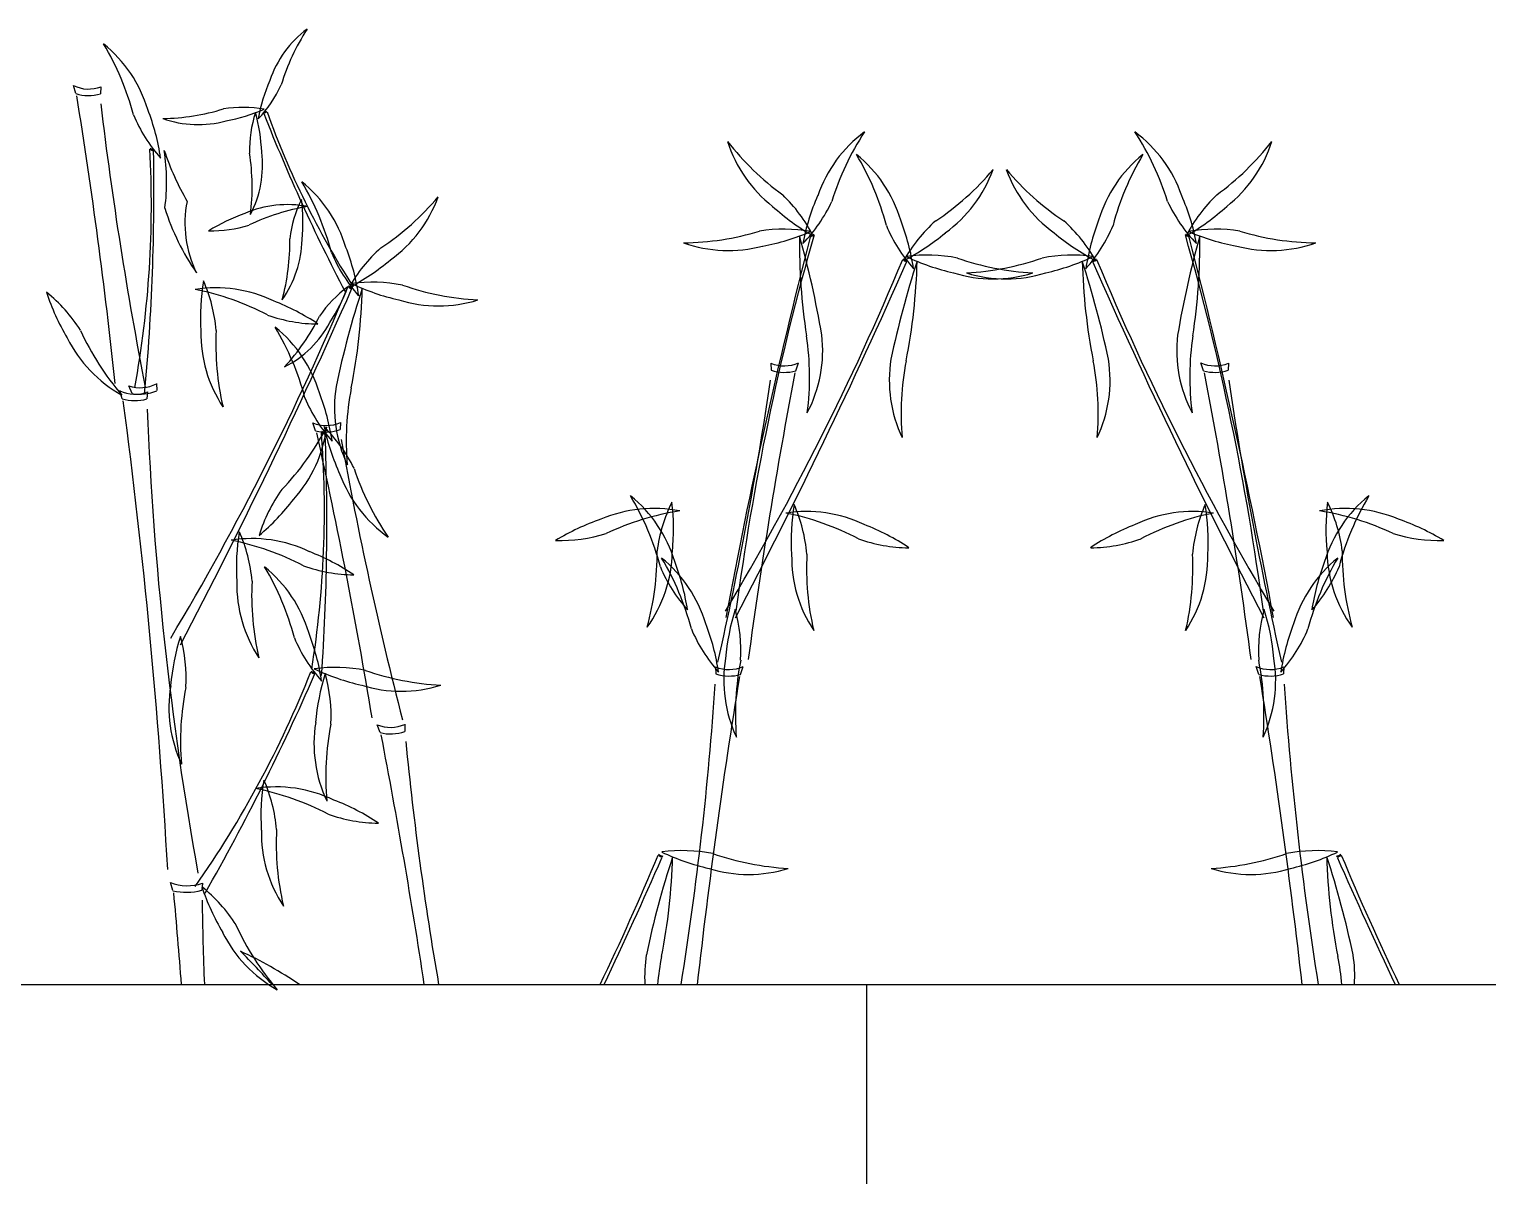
# Model space of a CAD drawing. Extents: x 225307 to 340959, y 27372 to 84205.
# Drawn here: x 320491 to 322197, y 75524 to 76865 of the extents above; entities that cross this region are included whole.
import ezdxf

# ---------------------------------------------------------------- set-up
doc = ezdxf.new("R2010")
doc.units = 0
doc.header["$MEASUREMENT"] = 0
for name, color, linetype in [('PH', 8, 'CONTINUOUS'), ('WALL', 2, 'CONTINUOUS'), ('道路', 3, 'CONTINUOUS')]:
    doc.layers.add(name, color=color, linetype=linetype)

msp = doc.modelspace()

# ---------------------------------------------------------------- linework, layer by layer
at = {"layer": 'PH', "color": 8}
msp.add_line((321471, 73688.9, 5587.7), (321471, 75747.5, 5587.7), dxfattribs=at)
at = {"layer": 'WALL', "color": 251}
for p, q in [((320545.7, 76789.7, 8381.5), (320542.9, 76799.1, 8381.5)), ((320575.2, 76797.6, 8381.5), (320574.5, 76789.4, 8381.5)), ((321358.6, 76474.3, 8381.5), (321359.1, 76466.1, 8381.5)), ((321387.9, 76465.5, 8381.5), (321391, 76474.8, 8381.5)), ((321864.5, 76465.5, 8381.5), (321861.4, 76474.8, 8381.5)), ((321893.8, 76474.3, 8381.5), (321893.4, 76466.1, 8381.5)), ((320600.1, 76432.8, 8381.5), (320597.3, 76442.2, 8381.5)), ((320611.7, 76438.8, 8381.5), (320607.7, 76447.8, 8381.5)), ((320629.6, 76440.7, 8381.5), (320628.9, 76432.5, 8381.5)), ((320640, 76450.4, 8381.5), (320640.4, 76442.2, 8381.5)), ((320826.2, 76395.3, 8381.5), (320822.9, 76404.5, 8381.5)), ((320855.3, 76405, 8381.5), (320855.1, 76396.7, 8381.5)), ((321293.9, 76119.1, 8381.5), (321294.3, 76110.9, 8381.5)), ((321323.2, 76110.3, 8381.5), (321326.3, 76119.6, 8381.5)), ((321929.2, 76110.3, 8381.5), (321926.1, 76119.6, 8381.5)), ((321958.5, 76119.1, 8381.5), (321958.1, 76110.9, 8381.5)), ((320901.6, 76042.2, 8381.5), (320898.3, 76051.4, 8381.5)), ((320930.7, 76051.9, 8381.5), (320930.5, 76043.6, 8381.5)), ((320659.2, 75857.4, 8381.5), (320656.4, 75866.8, 8381.5)), ((320693.8, 75866.1, 8381.5), (320693.1, 75857.9, 8381.5))]:
    msp.add_line(p, q, dxfattribs=at)
for centre, radius, start, end in [((320890.8, 76765.1, 8381.5), 124.8, 126.7515, 161.2718), ((321033.5, 76724.7, 8381.5), 258.7, 147.1423, 163.1203), ((320480.5, 76726.2, 8381.5), 156, 16.6578, 51.1781), ((320300.5, 76682.2, 8381.5), 323.4, 14.8093, 30.7873), ((320560.8, 76836.1, 8381.5), 41.1, 244.1889, 290.6514), ((320969.6, 76720.9, 8381.5), 214.2, 156.8493, 169.4119), ((320653.9, 76860.6, 8381.5), 145.4, 316.3249, 335.2549), ((320560.5, 76836.8, 8381.5), 49.4, 252.468, 286.4628), ((314659.5, 75830.8, 8381.5), 5964.5, 5.9648, 9.22705), ((325133.6, 77324.4, 8381.5), 4591.4, 186.8406, 191.0283), ((320780.8, 76834.9, 8381.5), 181.7, 202.6747, 221.6047), ((320380.1, 76674.6, 8381.5), 267.8, 8.5177, 21.0803), ((320642.5, 77019.1, 8381.5), 258.7, 271.0803, 287.0583), ((320741.6, 76628.2, 8381.5), 145.4, 80.2629, 99.1929), ((320681.3, 76968.2, 8381.5), 214.2, 280.7874, 293.35), ((320894.2, 76722.7, 8381.5), 145.4, 162.085, 181.015), ((320549.2, 76711.4, 8381.5), 214.2, 2.6094, 15.172), ((320763, 76779.2, 8381.5), 11.8, 278.989, 301.5229), ((320760.2, 76781.6, 8381.5), 15.9, 289.7144, 304.519), ((322715.9, 77530, 8381.5), 2094.4, 201.388, 207.649), ((321699.4, 77099.3, 8381.5), 987.1, 199.59, 212.8556), ((320688.7, 76878.2, 8381.5), 124.8, 250.6896, 285.2099), ((321456.7, 76780.7, 8381.5), 156, 197.4962, 232.0165), ((321563.2, 76932.4, 8381.5), 323.4, 217.887, 233.865), ((321560.9, 76619.4, 8381.5), 156, 126.4727, 160.9929), ((321738.9, 76568.1, 8381.5), 323.4, 146.8634, 162.8414), ((321691.6, 76619.4, 8381.5), 156, 19.0071, 53.5273), ((321513.5, 76568.1, 8381.5), 323.4, 17.1586, 33.1366), ((321689.3, 76932.4, 8381.5), 323.4, 306.135, 322.113), ((321795.7, 76780.7, 8381.5), 156, 307.9835, 342.5038), ((319448.3, 76659.3, 8381.5), 1185.8, 349.6339, 3.166), ((318058.8, 76674.7, 8381.5), 2578.3, 354.7419, 1.0507), ((320640.8, 76738.1, 8381.5), 14.7, 236.4067, 258.9406), ((320644.4, 76740.9, 8381.5), 19.9, 233.4106, 248.2152), ((320963.7, 76828.5, 8381.5), 331.7, 198.535, 209.8201), ((320421.5, 76687.1, 8381.5), 230.5, 352.1617, 8.9643), ((320493.3, 76680.2, 8381.5), 258.7, 352.9024, 8.8804), ((320639.3, 76705.8, 8381.5), 124.8, 332.5116, 7.0319), ((321361, 76596.8, 8381.5), 156, 16.6578, 51.1781), ((321181, 76552.8, 8381.5), 323.4, 14.8093, 30.7873), ((321891.4, 76596.8, 8381.5), 156, 128.8219, 163.3422), ((322071.4, 76552.8, 8381.5), 323.4, 149.2127, 165.1907), ((321371.6, 76909.6, 8381.5), 323.4, 303.7858, 319.7638), ((321471.7, 76753.7, 8381.5), 156, 305.6342, 340.1545), ((321780.7, 76753.7, 8381.5), 156, 199.8455, 234.3658), ((321880.9, 76909.6, 8381.5), 323.4, 220.2362, 236.2142), ((320712.1, 76565.1, 8381.5), 156, 16.6578, 51.1781), ((320532.1, 76521.1, 8381.5), 323.4, 14.8093, 30.7873), ((320803.6, 76638, 8381.5), 130.3, 168.6858, 206.4869), ((320940.3, 76602.1, 8381.5), 145.4, 154.0263, 172.9563), ((320597.1, 76639.2, 8381.5), 214.2, 354.5507, 7.1133), ((320722.7, 76877.9, 8381.5), 323.4, 303.7858, 319.7638), ((320822.8, 76722, 8381.5), 156, 305.6342, 340.1545), ((321246.2, 76540.6, 8381.5), 181.7, 27.0696, 45.9996), ((321659, 76563.8, 8381.5), 267.8, 156.5704, 169.133), ((321265.3, 76740.4, 8381.5), 181.7, 316.046, 334.976), ((321987.1, 76740.4, 8381.5), 181.7, 205.024, 223.954), ((321593.4, 76563.8, 8381.5), 267.8, 10.867, 23.4296), ((322006.2, 76540.6, 8381.5), 181.7, 134.0004, 152.9304), ((320922.1, 76742.2, 8381.5), 285.7, 197.6305, 214.6312), ((320813.7, 76447, 8381.5), 214.2, 109.1354, 121.698), ((320793.3, 76535, 8381.5), 124.8, 79.0377, 113.5579), ((320859.4, 76402.3, 8381.5), 258.7, 99.4284, 115.4064), ((321541.3, 76855.5, 8381.5), 267.8, 227.594, 240.1566), ((321711.1, 76855.5, 8381.5), 267.8, 299.8434, 312.406), ((320704.6, 76774.6, 8381.5), 145.4, 268.611, 287.541), ((321252, 76938.4, 8381.5), 323.4, 270.8014, 286.7794), ((321373.5, 76449.3, 8381.5), 181.7, 79.984, 98.914), ((321300.2, 76874.6, 8381.5), 267.8, 280.5085, 293.0711), ((321661.3, 76705.5, 8381.5), 181.7, 202.6747, 221.6047), ((321260.6, 76545.2, 8381.5), 267.8, 8.5177, 21.0803), ((321672.1, 76505.1, 8381.5), 181.7, 131.6512, 150.5812), ((321580.3, 76505.1, 8381.5), 181.7, 29.4188, 48.3488), ((321991.8, 76545.2, 8381.5), 267.8, 158.9197, 171.4823), ((321591.1, 76705.5, 8381.5), 181.7, 318.3953, 337.3253), ((321878.9, 76449.3, 8381.5), 181.7, 81.086, 100.016), ((321952.2, 76874.6, 8381.5), 267.8, 246.9289, 259.4915), ((322000.4, 76938.4, 8381.5), 323.4, 253.2206, 269.1986), ((320537.4, 76616.2, 8381.5), 258.7, 344.8437, 0.8217), ((320685.5, 76621.1, 8381.5), 124.8, 324.453, 358.9732), ((321308.8, 76762.1, 8381.5), 156, 250.4107, 284.931), ((327834.2, 74963.3, 8381.5), 6640, 165.5375, 169.4685), ((324355.7, 75784.1, 8381.5), 3064.1, 164.084, 172.4994), ((322088.9, 76612.6, 8381.5), 696.8, 179.1262, 188.7844), ((320335.4, 76325.9, 8381.5), 1097.8, 9.5114, 15.7133), ((321401.2, 76637.9, 8381.5), 14.7, 278.7101, 301.2441), ((321397.7, 76640.9, 8381.5), 19.9, 289.4355, 304.2401), ((321390.3, 76831.8, 8381.5), 267.8, 297.4941, 310.0567), ((321862.1, 76831.8, 8381.5), 267.8, 229.9433, 242.5059), ((322917, 76325.9, 8381.5), 1097.8, 164.2867, 170.4886), ((318896.7, 75784.1, 8381.5), 3064.1, 7.5006, 15.916), ((321851.2, 76637.9, 8381.5), 14.7, 238.7559, 261.2899), ((321854.8, 76640.9, 8381.5), 19.9, 235.7599, 250.5645), ((315418.3, 74963.3, 8381.5), 6640, 10.5315, 14.4625), ((321163.5, 76612.6, 8381.5), 696.8, 351.2156, 0.8738), ((321943.6, 76762.1, 8381.5), 156, 255.069, 289.5893), ((321012.4, 76673.8, 8381.5), 181.7, 202.6747, 221.6047), ((320611.8, 76513.5, 8381.5), 267.8, 8.5177, 21.0803), ((321023.3, 76473.4, 8381.5), 181.7, 131.6512, 150.5812), ((320741.4, 76800.2, 8381.5), 267.8, 297.4941, 310.0567), ((318547.9, 77832.1, 8381.5), 3212.5, 329.1414, 337.3599), ((322573.4, 76253.3, 8381.5), 1097.8, 161.9374, 168.1393), ((321525, 76611.5, 8381.5), 19.9, 233.4106, 248.2152), ((321521.3, 76608.7, 8381.5), 14.7, 236.4067, 258.9406), ((320833.1, 76611.6, 8381.5), 696.8, 348.8663, 358.5245), ((321541.2, 76419.1, 8381.5), 181.7, 78.7367, 97.6667), ((321631.9, 76841, 8381.5), 267.8, 244.5796, 257.1423), ((321682.7, 76902.9, 8381.5), 323.4, 250.8713, 266.8493), ((321569.7, 76902.9, 8381.5), 323.4, 273.1507, 289.1287), ((321711.2, 76419.1, 8381.5), 181.7, 82.3333, 101.2633), ((321620.5, 76841, 8381.5), 267.8, 282.8577, 295.4204), ((322419.3, 76611.6, 8381.5), 696.8, 181.4755, 191.1337), ((320679, 76253.3, 8381.5), 1097.8, 11.8607, 18.0626), ((321731.1, 76608.7, 8381.5), 14.7, 281.0594, 303.5933), ((321727.4, 76611.5, 8381.5), 19.9, 291.7848, 306.5894), ((324704.5, 77832.1, 8381.5), 3212.5, 202.6401, 210.8586), ((315278.6, 79338.4, 8381.5), 6816.2, 332.36371, 336.24357), ((321618.7, 76728.9, 8381.5), 156, 252.7197, 287.24), ((321633.7, 76728.9, 8381.5), 156, 252.76, 287.2803), ((327973.8, 79338.4, 8381.5), 6816.2, 203.75643, 207.63629), ((317899, 77800.4, 8381.5), 3212.5, 329.1414, 337.3599), ((314629.7, 79306.8, 8381.5), 6816.2, 332.36371, 336.24357), ((320709.5, 76406.5, 8381.5), 156, 64.3717, 98.8919), ((320620.9, 76243.8, 8381.5), 323.4, 62.5232, 78.5012), ((320959.3, 76527.8, 8381.5), 267.8, 170.8163, 183.3789), ((320528.9, 76497, 8381.5), 181.7, 4.9733, 23.9033), ((320950.6, 76447, 8381.5), 145.4, 126.5883, 145.5183), ((320663.1, 76638.2, 8381.5), 214.2, 327.1127, 339.6753), ((321924.5, 76221.6, 8381.5), 1097.8, 161.9374, 168.1393), ((320872.4, 76577, 8381.5), 14.7, 236.4067, 258.9406), ((320876.1, 76579.8, 8381.5), 19.9, 233.4106, 248.2152), ((320184.2, 76579.9, 8381.5), 696.8, 348.8663, 358.5245), ((320892.4, 76387.4, 8381.5), 181.7, 78.7367, 97.6667), ((320983.1, 76809.4, 8381.5), 267.8, 244.5796, 257.1423), ((321033.8, 76871.2, 8381.5), 323.4, 250.8713, 266.8493), ((320765.7, 76641.2, 8381.5), 267.8, 198.2543, 210.8169), ((320397.9, 76415.4, 8381.5), 181.7, 32.4113, 51.3413), ((320680.1, 76297.5, 8381.5), 267.8, 56.2316, 68.7942), ((320969.8, 76697.3, 8381.5), 156, 252.7197, 287.24), ((320831.1, 76701.8, 8381.5), 181.7, 250.3886, 269.3186), ((320599.5, 76645.2, 8381.5), 258.7, 317.4057, 333.3837), ((320845.4, 76647.1, 8381.5), 323.4, 204.5459, 220.5239), ((320848, 76509.2, 8381.5), 156, 178.9564, 213.4766), ((321032.9, 76496.4, 8381.5), 323.4, 177.1079, 193.0859), ((320681.1, 76394.9, 8381.5), 156, 16.6578, 51.1781), ((320501.1, 76351, 8381.5), 323.4, 14.8093, 30.7873), ((320733.3, 76581.3, 8381.5), 124.8, 297.0149, 331.5352), ((320675.5, 76573.3, 8381.5), 156, 206.3944, 240.9147), ((321080.5, 76457.8, 8381.5), 323.4, 352.6235, 8.6015), ((321263.2, 76489, 8381.5), 156, 332.2327, 6.753), ((321989.2, 76489, 8381.5), 156, 173.247, 207.7673), ((322171.9, 76457.8, 8381.5), 323.4, 171.3985, 187.3765), ((321374.2, 76512.3, 8381.5), 41.1, 247.6873, 294.1497), ((321653.1, 76454.2, 8381.5), 156, 170.8977, 205.418), ((321834.3, 76415.6, 8381.5), 323.4, 169.0492, 185.0272), ((321418.1, 76415.6, 8381.5), 323.4, 354.9728, 10.9508), ((321599.3, 76454.2, 8381.5), 156, 334.582, 9.1023), ((321878.2, 76512.3, 8381.5), 41.1, 245.8503, 292.3127), ((327243.9, 75336.3, 8381.5), 5964.5, 169.11163, 172.37388), ((321374.4, 76513, 8381.5), 49.4, 251.8759, 285.8707), ((321878, 76513, 8381.5), 49.4, 254.1293, 288.1241), ((316008.6, 75336.3, 8381.5), 5964.5, 7.62612, 10.88837), ((320615.2, 76479.1, 8381.5), 41.1, 244.1889, 290.6514), ((320620.8, 76486.7, 8381.5), 41.1, 251.4369, 297.8994), ((320620.5, 76487.4, 8381.5), 49.4, 259.716, 293.7108), ((321004.2, 76422.5, 8381.5), 156, 170.8977, 205.418), ((321185.4, 76383.9, 8381.5), 323.4, 169.0492, 185.0272), ((316817.4, 77133.1, 8381.5), 4591.4, 347.3104, 351.4981), ((326435, 77133.1, 8381.5), 4591.4, 188.5019, 192.6896), ((320614.9, 76479.9, 8381.5), 49.4, 252.468, 286.4628), ((313288.7, 75459.2, 8381.5), 7376.7, 3.28696, 7.56445), ((320981.4, 76503.7, 8381.5), 181.7, 202.6747, 221.6047), ((320580.7, 76343.4, 8381.5), 267.8, 8.5177, 21.0803), ((324548, 76573.8, 8381.5), 3921.7, 182.2376, 190.2241), ((320552.7, 76549.7, 8381.5), 323.4, 316.3458, 332.3238), ((320684.4, 76419.3, 8381.5), 156, 318.1942, 352.7145), ((319668.8, 76302.3, 8381.5), 1167.7, 350.8462, 4.483), ((320838.6, 76442.5, 8381.5), 41.1, 247.5711, 294.0335), ((320838.3, 76443.2, 8381.5), 49.4, 255.8502, 289.8449), ((315006.9, 75090.8, 8381.5), 5964.5, 9.34699, 12.60923), ((318297.1, 76287.4, 8381.5), 2542.3, 355.9754, 2.3288), ((320841.4, 76406.9, 8381.5), 14.7, 236.4067, 258.9406), ((320845, 76409.7, 8381.5), 19.9, 233.4106, 248.2152), ((321097.9, 76456.2, 8381.5), 267.8, 192.1613, 204.724), ((320708.3, 76270.8, 8381.5), 181.7, 26.3184, 45.2484), ((325374.7, 77199.8, 8381.5), 4591.4, 190.2228, 194.4105), ((321001, 76398.4, 8381.5), 156, 200.3014, 234.8217), ((321177.9, 76453.7, 8381.5), 323.4, 198.453, 214.431), ((320934.1, 76220.2, 8381.5), 181.7, 144.2112, 163.1411), ((320587.9, 76477.9, 8381.5), 267.8, 310.0541, 322.6167), ((321221.6, 76148.5, 8381.5), 156, 78.7588, 113.2791), ((321096.7, 76197.6, 8381.5), 156, 16.6578, 51.1781), ((320916.7, 76153.6, 8381.5), 323.4, 14.8093, 30.7873), ((321405.8, 76231.5, 8381.5), 181.7, 153.7474, 172.6774), ((320977, 76280, 8381.5), 267.8, 354.2718, 6.8345), ((321650.2, 76266.2, 8381.5), 267.8, 170.8163, 183.3789), ((321219.7, 76235.3, 8381.5), 181.7, 4.9733, 23.9033), ((322032.7, 76235.3, 8381.5), 181.7, 156.0967, 175.0267), ((321602.2, 76266.2, 8381.5), 267.8, 356.6211, 9.1837), ((322030.8, 76148.5, 8381.5), 156, 66.7209, 101.2412), ((322155.7, 76197.6, 8381.5), 156, 128.8219, 163.3422), ((322275.5, 76280, 8381.5), 267.8, 173.1655, 185.7282), ((321846.7, 76231.5, 8381.5), 181.7, 7.3226, 26.2526), ((322335.7, 76153.6, 8381.5), 323.4, 149.2127, 165.1907), ((321246.5, 76038.4, 8381.5), 267.8, 108.8565, 121.4192), ((321303.4, 75982.3, 8381.5), 323.4, 99.1495, 115.1275), ((321400.3, 76144.9, 8381.5), 156, 64.3717, 98.8919), ((321311.8, 75982.1, 8381.5), 323.4, 62.5232, 78.5012), ((321852.1, 76144.9, 8381.5), 156, 81.1081, 115.6283), ((321940.6, 75982.1, 8381.5), 323.4, 101.4988, 117.4768), ((321949, 75982.3, 8381.5), 323.4, 64.8725, 80.8505), ((322005.9, 76038.4, 8381.5), 267.8, 58.5808, 71.1435), ((320751.5, 76113.2, 8381.5), 156, 64.3717, 98.8919), ((321001.3, 76234.5, 8381.5), 267.8, 170.8163, 183.3789), ((320570.9, 76203.6, 8381.5), 181.7, 4.9733, 23.9033), ((321112.2, 76448.6, 8381.5), 181.7, 268.3321, 287.2621), ((321371, 76035.9, 8381.5), 267.8, 56.2316, 68.7942), ((321881.4, 76035.9, 8381.5), 267.8, 111.2058, 123.7684), ((322140.2, 76448.6, 8381.5), 181.7, 252.7379, 271.6679), ((320662.9, 75950.4, 8381.5), 323.4, 62.5232, 78.5012), ((320722.1, 76004.2, 8381.5), 267.8, 56.2316, 68.7942), ((320902.2, 76251.6, 8381.5), 323.4, 344.5648, 0.5428), ((321087.4, 76256.8, 8381.5), 156, 324.1741, 358.6944), ((321522, 76440.1, 8381.5), 181.7, 250.3886, 269.3186), ((321730.5, 76440.1, 8381.5), 181.7, 270.6814, 289.6114), ((322165, 76256.8, 8381.5), 156, 181.3056, 215.8259), ((322350.2, 76251.6, 8381.5), 323.4, 179.4572, 195.4352), ((320668.7, 76114.5, 8381.5), 156, 16.6578, 51.1781), ((320488.7, 76070.5, 8381.5), 323.4, 14.8093, 30.7873), ((320873.1, 76408.5, 8381.5), 181.7, 250.3886, 269.3186), ((321397, 76306.3, 8381.5), 181.7, 202.6747, 221.6047), ((321133, 76124.9, 8381.5), 156, 16.6578, 51.1781), ((320953, 76080.9, 8381.5), 323.4, 14.8093, 30.7873), ((320996.3, 76146, 8381.5), 267.8, 8.5177, 21.0803), ((321538.9, 76247.6, 8381.5), 156, 178.9564, 213.4766), ((321723.7, 76234.7, 8381.5), 323.4, 177.1079, 193.0859), ((321528.7, 76234.7, 8381.5), 323.4, 346.9141, 2.8921), ((321713.6, 76247.6, 8381.5), 156, 326.5234, 1.0436), ((322119.4, 76124.9, 8381.5), 156, 128.8219, 163.3422), ((322299.4, 76080.9, 8381.5), 323.4, 149.2127, 165.1907), ((322256.1, 76146, 8381.5), 267.8, 158.9197, 171.4823), ((321855.4, 76306.3, 8381.5), 181.7, 318.3953, 337.3253), ((320890, 76215.9, 8381.5), 156, 178.9564, 213.4766), ((321074.8, 76203, 8381.5), 323.4, 177.1079, 193.0859), ((321572.3, 76105.6, 8381.5), 267.8, 162.4617, 175.0243), ((321141.9, 76137.5, 8381.5), 181.7, 356.6187, 15.5487), ((322110.5, 76137.5, 8381.5), 181.7, 164.4513, 183.3813), ((321680.1, 76105.6, 8381.5), 267.8, 4.9757, 17.5383), ((321032.6, 76073.3, 8381.5), 267.8, 8.5177, 21.0803), ((322219.8, 76073.3, 8381.5), 267.8, 158.9197, 171.4823), ((320923.4, 76073.9, 8381.5), 267.8, 162.4617, 175.0243), ((320493.1, 76105.9, 8381.5), 181.7, 356.6187, 15.5487), ((320969, 76223.2, 8381.5), 181.7, 202.6747, 221.6047), ((320568.3, 76062.9, 8381.5), 267.8, 8.5177, 21.0803), ((321433.3, 76233.6, 8381.5), 181.7, 202.6747, 221.6047), ((321819.1, 76233.6, 8381.5), 181.7, 318.3953, 337.3253), ((320848.9, 75936.8, 8381.5), 181.7, 78.7367, 97.6667), ((320939.6, 76358.7, 8381.5), 267.8, 244.5796, 257.1423), ((321309.5, 76157.1, 8381.5), 41.1, 247.6873, 294.1497), ((321459.5, 76103.3, 8381.5), 156, 170.6018, 205.1221), ((321640.5, 76063.7, 8381.5), 323.4, 168.7533, 184.7313), ((321942.9, 76157.1, 8381.5), 41.1, 245.8503, 292.3127), ((321611.9, 76063.7, 8381.5), 323.4, 355.2687, 11.2467), ((321793, 76103.3, 8381.5), 156, 334.8779, 9.3982), ((319673.8, 76568.6, 8381.5), 1233.9, 325.074, 338.3396), ((318423.4, 77152.4, 8381.5), 2617.9, 330.2806, 336.5416), ((320832.7, 76129.2, 8381.5), 19.9, 233.4106, 248.2152), ((320829, 76126.4, 8381.5), 14.7, 236.4067, 258.9406), ((321093.1, 76032, 8381.5), 267.8, 162.7576, 175.3202), ((320662.6, 76061.7, 8381.5), 181.7, 356.9146, 15.8446), ((320990.4, 76420.6, 8381.5), 323.4, 250.8713, 266.8493), ((317381, 76365.7, 8381.5), 3921.7, 350.9302, 356.1011), ((328603.2, 74925.2, 8381.5), 7376.7, 170.77423, 173.59948), ((321309.7, 76157.8, 8381.5), 49.4, 251.8759, 285.8707), ((321942.7, 76157.8, 8381.5), 49.4, 254.1293, 288.1241), ((314649.2, 74925.2, 8381.5), 7376.7, 6.40052, 9.22577), ((325871.4, 76365.7, 8381.5), 3921.7, 183.8989, 189.0698), ((320810.6, 76071.6, 8381.5), 156, 170.6018, 205.1221), ((320991.6, 76032.1, 8381.5), 323.4, 168.7533, 184.7313), ((320926.4, 76246.6, 8381.5), 156, 252.7197, 287.24), ((320980.3, 76029.2, 8381.5), 156, 170.8977, 205.418), ((321161.5, 75990.5, 8381.5), 323.4, 169.0492, 185.0272), ((320913.9, 76089.4, 8381.5), 41.1, 247.5711, 294.0335), ((320913.7, 76090.1, 8381.5), 49.4, 255.8502, 289.8449), ((313660.4, 74638.9, 8381.5), 7376.7, 8.64301, 10.94663), ((324834.4, 76415.9, 8381.5), 3921.7, 185.6198, 189.8125), ((321030, 75944, 8381.5), 267.8, 170.8163, 183.3789), ((320599.6, 75913.1, 8381.5), 181.7, 4.9733, 23.9033), ((320780.1, 75822.7, 8381.5), 156, 64.3717, 98.8919), ((320691.6, 75659.9, 8381.5), 323.4, 62.5232, 78.5012), ((320750.8, 75713.7, 8381.5), 267.8, 56.2316, 68.7942), ((320901.8, 76118, 8381.5), 181.7, 250.3886, 269.3186), ((320918.7, 75925.4, 8381.5), 156, 178.9564, 213.4766), ((321103.5, 75912.6, 8381.5), 323.4, 177.1079, 193.0859), ((318261.8, 77135.5, 8381.5), 3212.5, 334.4021, 337.3599), ((314992.6, 78641.8, 8381.5), 6816.2, 334.87272, 336.24357), ((322287.4, 75556.7, 8381.5), 1097.8, 161.9374, 168.1393), ((321235.2, 75912.1, 8381.5), 14.7, 236.4067, 258.9406), ((321238.9, 75914.9, 8381.5), 19.9, 233.4106, 248.2152), ((320547.1, 75915, 8381.5), 696.8, 348.8663, 358.5245), ((321255.2, 75722.5, 8381.5), 181.7, 78.7367, 97.6667), ((321345.9, 76144.4, 8381.5), 267.8, 244.5796, 257.1423), ((321396.6, 76206.3, 8381.5), 323.4, 250.8713, 266.8493), ((321855.8, 76206.3, 8381.5), 323.4, 273.1507, 289.1287), ((321997.2, 75722.5, 8381.5), 181.7, 82.3333, 101.2633), ((321906.5, 76144.4, 8381.5), 267.8, 282.8577, 295.4204), ((322705.3, 75915, 8381.5), 696.8, 181.4755, 191.1337), ((320965.1, 75556.7, 8381.5), 1097.8, 11.8607, 18.0626), ((322017.2, 75912.1, 8381.5), 14.7, 281.0594, 303.5933), ((322013.5, 75914.9, 8381.5), 19.9, 291.7848, 306.5894), ((328259.8, 78641.8, 8381.5), 6816.2, 203.75643, 205.12728), ((324990.6, 77135.5, 8381.5), 3212.5, 202.6401, 205.5979), ((321332.6, 76032.3, 8381.5), 156, 252.7197, 287.24), ((321919.8, 76032.3, 8381.5), 156, 252.76, 287.2803), ((320676, 75917.3, 8381.5), 54.2, 248.8114, 289.177), ((320947.5, 75945.7, 8381.5), 267.8, 198.2543, 210.8169), ((320579.7, 75719.9, 8381.5), 181.7, 32.4113, 51.3413), ((320675.1, 75923.2, 8381.5), 67.8, 256.4018, 285.3947), ((312846.6, 75146.6, 8381.5), 7845.8, 4.39279, 5.17946), ((324816.6, 75907.6, 8381.5), 4123.6, 180.8549, 182.2247), ((321027.2, 75951.6, 8381.5), 323.4, 204.5459, 220.5239), ((320857.2, 75877.8, 8381.5), 156, 206.3944, 240.9147), ((320543.2, 75361.1, 8381.5), 468, 55.6525, 65.367), ((320052, 75100.8, 8381.5), 970.2, 41.8052, 44.9763), ((321367, 75757.6, 8381.5), 156, 170.8977, 183.7301), ((321548.3, 75719, 8381.5), 323.4, 169.0492, 174.9494), ((321704.2, 75719, 8381.5), 323.4, 5.0506, 10.9508), ((321885.4, 75757.6, 8381.5), 156, 356.2699, 9.1023)]:
    msp.add_arc(centre, radius, start, end, dxfattribs=at)
at = {"layer": '道路', "color": 2}
msp.add_line((312471, 75747.5, 5587.7), (330470.8, 75747.5, 5587.7), dxfattribs=at)

doc.saveas('drawing.dxf')
